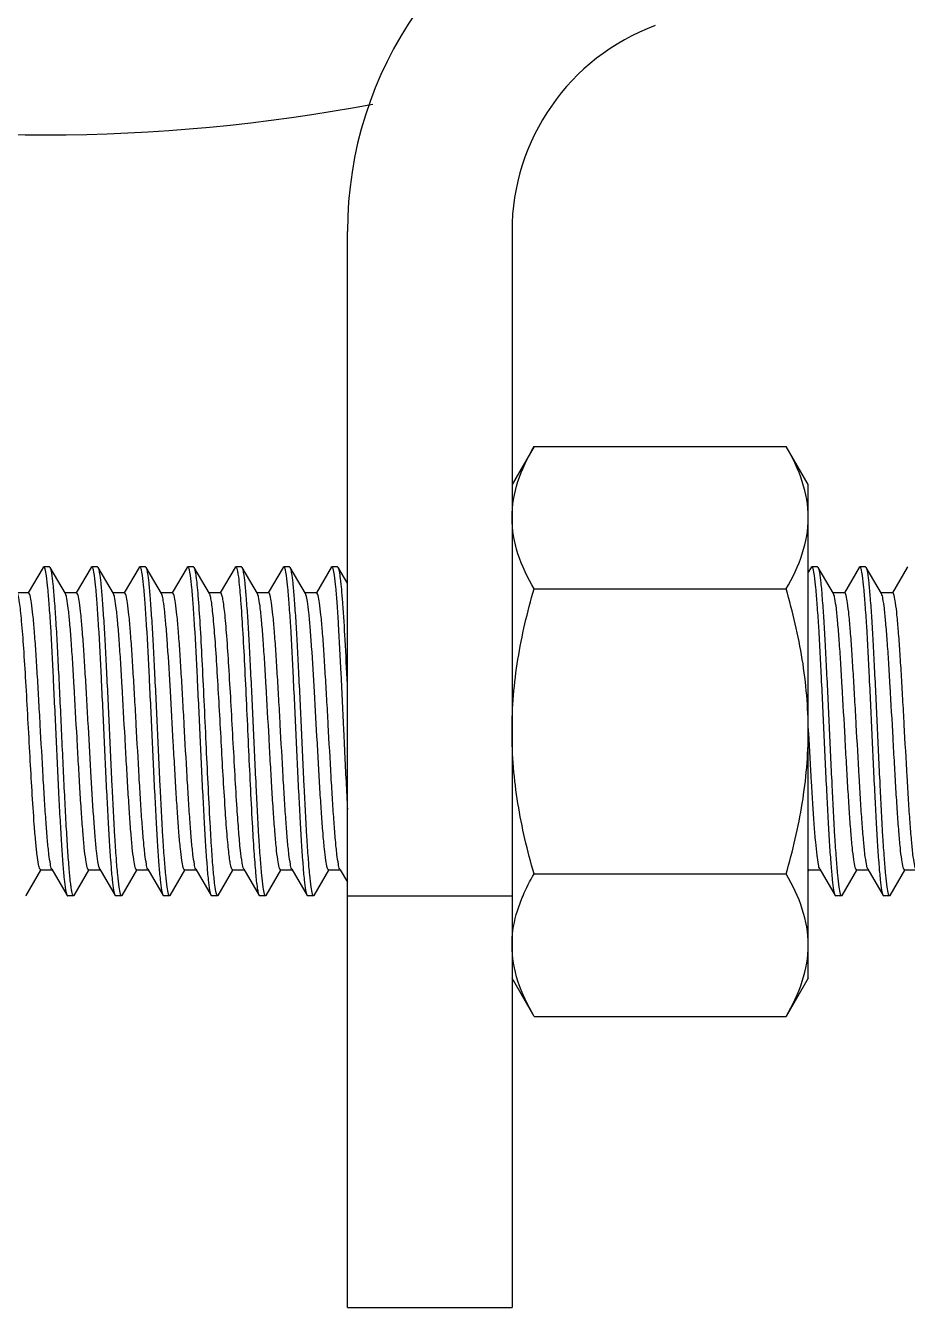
# Model space of a CAD drawing. Extents: x 27938 to 1042331, y -235042 to 1535213.
# Drawn here: x 727059 to 727432, y 726282 to 726825 of the extents above; entities that cross this region are included whole.
import ezdxf

# ---------------------------------------------------------------- set-up
doc = ezdxf.new("R2010")
doc.units = 0
doc.header["$LTSCALE"] = 1000
doc.header["$MEASUREMENT"] = 0

msp = doc.modelspace()

# ---------------------------------------------------------------- linework, layer by layer
at = {"linetype": 'Continuous'}
for p, q in [((727194.97, 726282.42), (727194.97, 726738.11)), ((727264.66, 726738.11), (727264.66, 726282.42)), ((727274, 726647.05), (727264.66, 726630.88)), ((727274, 726647.05), (727380.78, 726647.05)), ((727390.12, 726630.88), (727380.78, 726647.05)), ((727390.12, 726421.84), (727390.12, 726630.88)), ((727066.06, 726595.83), (727059.83, 726585.09)), ((727066.06, 726595.83), (727066.32, 726596.05)), ((727068.86, 726596.05), (727066.32, 726596.05)), ((727068.86, 726596.05), (727066.32, 726596.05)), ((727066.32, 726596.05), (727066.35, 726596.05)), ((727069.12, 726595.83), (727068.86, 726596.05)), ((727075.54, 726584.75), (727069.12, 726595.83)), ((727086.38, 726595.83), (727080.16, 726585.09)), ((727086.38, 726595.83), (727086.64, 726596.05)), ((727089.18, 726596.05), (727086.64, 726596.05)), ((727089.18, 726596.05), (727086.64, 726596.05)), ((727086.64, 726596.05), (727086.68, 726596.05)), ((727089.44, 726595.83), (727089.18, 726596.05)), ((727095.86, 726584.75), (727089.44, 726595.83)), ((727106.71, 726595.83), (727100.48, 726585.09)), ((727106.71, 726595.83), (727106.97, 726596.05)), ((727109.51, 726596.05), (727106.97, 726596.05)), ((727109.51, 726596.05), (727106.97, 726596.05)), ((727106.97, 726596.05), (727107.01, 726596.05)), ((727109.77, 726595.83), (727109.51, 726596.05)), ((727116.19, 726584.75), (727109.77, 726595.83)), ((727127.04, 726595.83), (727120.81, 726585.09)), ((727127.04, 726595.83), (727127.3, 726596.05)), ((727129.84, 726596.05), (727127.3, 726596.05)), ((727129.84, 726596.05), (727127.3, 726596.05)), ((727127.3, 726596.05), (727127.34, 726596.05)), ((727130.1, 726595.83), (727129.84, 726596.05)), ((727136.52, 726584.75), (727130.1, 726595.83)), ((727147.37, 726595.83), (727141.14, 726585.09)), ((727147.37, 726595.83), (727147.63, 726596.05)), ((727150.17, 726596.05), (727147.63, 726596.05)), ((727150.17, 726596.05), (727147.63, 726596.05)), ((727147.63, 726596.05), (727147.67, 726596.05)), ((727150.43, 726595.83), (727150.17, 726596.05)), ((727156.85, 726584.75), (727150.43, 726595.83)), ((727167.7, 726595.83), (727161.47, 726585.09)), ((727167.7, 726595.83), (727167.96, 726596.05)), ((727170.5, 726596.05), (727167.96, 726596.05)), ((727170.5, 726596.05), (727167.96, 726596.05)), ((727167.96, 726596.05), (727167.99, 726596.05)), ((727170.76, 726595.83), (727170.5, 726596.05)), ((727177.18, 726584.75), (727170.76, 726595.83)), ((727188.02, 726595.83), (727181.8, 726585.09)), ((727188.02, 726595.83), (727188.28, 726596.05)), ((727190.82, 726596.05), (727188.28, 726596.05)), ((727190.82, 726596.05), (727188.28, 726596.05)), ((727188.28, 726596.05), (727188.32, 726596.05)), ((727191.08, 726595.83), (727190.82, 726596.05)), ((727194.97, 726589.13), (727191.08, 726595.83)), ((727391.3, 726595.83), (727390.12, 726593.78)), ((727391.3, 726595.83), (727391.56, 726596.05)), ((727394.1, 726596.05), (727391.56, 726596.05)), ((727394.1, 726596.05), (727391.56, 726596.05)), ((727391.56, 726596.05), (727391.6, 726596.05)), ((727394.36, 726595.83), (727394.1, 726596.05)), ((727400.78, 726584.75), (727394.36, 726595.83)), ((727411.63, 726595.83), (727405.4, 726585.09)), ((727411.63, 726595.83), (727411.89, 726596.05)), ((727414.43, 726596.05), (727411.89, 726596.05)), ((727414.43, 726596.05), (727411.89, 726596.05)), ((727411.89, 726596.05), (727411.93, 726596.05)), ((727414.69, 726595.83), (727414.43, 726596.05)), ((727421.11, 726584.75), (727414.69, 726595.83)), ((727431.96, 726595.83), (727425.73, 726585.09)), ((727431.96, 726595.83), (727432.22, 726596.05)), ((727059.94, 726585.02), (727055.05, 726585.02)), ((727080.27, 726585.02), (727075.38, 726585.02)), ((727100.6, 726585.02), (727095.71, 726585.02)), ((727120.93, 726585.02), (727116.04, 726585.02)), ((727116.39, 726584.31), (727116.19, 726584.75)), ((727141.26, 726585.02), (727136.37, 726585.02)), ((727161.58, 726585.02), (727156.69, 726585.02)), ((727181.91, 726585.02), (727177.02, 726585.02)), ((727274, 726586.7), (727380.78, 726586.7)), ((727405.52, 726585.02), (727400.63, 726585.02)), ((727425.85, 726585.02), (727420.96, 726585.02)), ((727390.27, 726526.37), (727390.12, 726529.2)), ((727193.37, 726526.28), (727193.4, 726525.55)), ((727390.31, 726525.63), (727390.27, 726526.37)), ((727058.95, 726456.89), (727065.18, 726467.63)), ((727065.06, 726467.7), (727064.76, 726467.96)), ((727065.06, 726467.7), (727069.95, 726467.7)), ((727069.8, 726467.96), (727076.22, 726456.89)), ((727079.28, 726456.89), (727085.51, 726467.63)), ((727085.39, 726467.7), (727090.28, 726467.7)), ((727090.13, 726467.96), (727096.55, 726456.89)), ((727099.61, 726456.89), (727105.83, 726467.63)), ((727105.72, 726467.7), (727110.61, 726467.7)), ((727110.46, 726467.96), (727116.88, 726456.89)), ((727119.94, 726456.89), (727126.16, 726467.63)), ((727126.05, 726467.7), (727130.94, 726467.7)), ((727130.78, 726467.96), (727137.2, 726456.89)), ((727140.26, 726456.89), (727146.49, 726467.63)), ((727146.38, 726467.7), (727151.27, 726467.7)), ((727151.11, 726467.96), (727157.53, 726456.89)), ((727160.59, 726456.89), (727166.82, 726467.63)), ((727166.7, 726467.7), (727171.59, 726467.7)), ((727171.44, 726467.96), (727177.86, 726456.89)), ((727180.92, 726456.89), (727187.15, 726467.63)), ((727187.03, 726467.7), (727191.92, 726467.7)), ((727191.77, 726467.96), (727191.92, 726467.7)), ((727191.92, 726467.7), (727194.97, 726462.44)), ((727274, 726466.01), (727380.78, 726466.01)), ((727390.12, 726467.1), (727390.43, 726467.63)), ((727390.31, 726467.7), (727395.2, 726467.7)), ((727395.05, 726467.96), (727401.47, 726456.89)), ((727404.53, 726456.89), (727410.75, 726467.63)), ((727410.64, 726467.7), (727415.53, 726467.7)), ((727415.38, 726467.96), (727421.8, 726456.89)), ((727424.86, 726456.89), (727431.08, 726467.63)), ((727430.97, 726467.7), (727435.86, 726467.7)), ((727058.95, 726456.89), (727058.69, 726456.66)), ((727076.17, 726456.97), (727076.22, 726456.89)), ((727076.22, 726456.89), (727076.33, 726456.74)), ((727079.02, 726456.66), (727076.48, 726456.66)), ((727079.28, 726456.89), (727079.02, 726456.66)), ((727096.55, 726456.89), (727096.81, 726456.66)), ((727099.35, 726456.66), (727096.81, 726456.66)), ((727099.35, 726456.66), (727096.81, 726456.66)), ((727099.35, 726456.66), (727099.31, 726456.67)), ((727099.61, 726456.89), (727099.35, 726456.66)), ((727116.88, 726456.89), (727117.14, 726456.66)), ((727119.68, 726456.66), (727117.14, 726456.66)), ((727119.68, 726456.66), (727117.14, 726456.66)), ((727119.68, 726456.66), (727119.64, 726456.67)), ((727119.94, 726456.89), (727119.68, 726456.66)), ((727137.2, 726456.89), (727137.46, 726456.66)), ((727140, 726456.66), (727137.46, 726456.66)), ((727140, 726456.66), (727137.46, 726456.66)), ((727140.26, 726456.89), (727140, 726456.66)), ((727157.53, 726456.89), (727157.79, 726456.66)), ((727160.33, 726456.66), (727157.79, 726456.66)), ((727160.33, 726456.66), (727157.79, 726456.66)), ((727160.33, 726456.66), (727160.29, 726456.67)), ((727160.59, 726456.89), (727160.33, 726456.66)), ((727177.86, 726456.89), (727178.12, 726456.66)), ((727180.66, 726456.66), (727178.12, 726456.66)), ((727180.66, 726456.66), (727178.12, 726456.66)), ((727180.66, 726456.66), (727180.62, 726456.67)), ((727180.92, 726456.89), (727180.66, 726456.66)), ((727194.97, 726456.66), (727264.66, 726456.66)), ((727401.47, 726456.89), (727401.73, 726456.66)), ((727404.27, 726456.66), (727401.73, 726456.66)), ((727404.27, 726456.66), (727401.73, 726456.66)), ((727404.27, 726456.66), (727404.23, 726456.67)), ((727404.53, 726456.89), (727404.27, 726456.66)), ((727421.8, 726456.89), (727422.06, 726456.66)), ((727424.6, 726456.66), (727422.06, 726456.66)), ((727424.6, 726456.66), (727422.06, 726456.66)), ((727424.6, 726456.66), (727424.56, 726456.67)), ((727424.86, 726456.89), (727424.6, 726456.66)), ((727274, 726405.67), (727264.66, 726421.84)), ((727390.12, 726421.84), (727380.78, 726405.67)), ((727274, 726405.67), (727380.78, 726405.67)), ((727194.97, 726282.42), (727264.66, 726282.42))]:
    msp.add_line(p, q, dxfattribs=at)
for centre, radius, start, end in [((727357.59, 726738.11), 162.62, 110.3175, 180), ((727357.59, 726738.11), 92.93, 110.3175, 180), ((727067.19, 727522.43), 743.42, 259.26191, 280.73809)]:
    msp.add_arc(centre, radius, start, end, dxfattribs=at)
for points, knots in [([(727264.66, 726616.88), (727264.66, 726622.03), (727266.59, 726632.69), (727271.27, 726642.31), (727274, 726647.05)], [0, 0, 0, 0, 0.485069, 1, 1, 1, 1]), ([(727390.12, 726616.88), (727390.12, 726622.03), (727388.19, 726632.69), (727383.52, 726642.31), (727380.78, 726647.05)], [0, 0, 0, 0, 0.485069, 1, 1, 1, 1]), ([(727274, 726586.7), (727271.27, 726591.44), (727266.59, 726601.06), (727264.66, 726611.72), (727264.66, 726616.88)], [0, 0, 0, 0, 0.514931, 1, 1, 1, 1]), ([(727380.78, 726586.7), (727383.52, 726591.44), (727388.19, 726601.06), (727390.12, 726611.72), (727390.12, 726616.88)], [0, 0, 0, 0, 0.514931, 1, 1, 1, 1]), ([(727066.35, 726596.05), (727066.4, 726596.04), (727066.66, 726595.83), (727066.73, 726595.49), (727066.81, 726595.23)], [0, 0, 0, 0, 0.142412, 1, 1, 1, 1]), ([(727066.81, 726595.23), (727067.11, 726594.25), (727067.51, 726591.49), (727068.08, 726586.36), (727068.63, 726579.26), (727069.44, 726566.63), (727070.39, 726548.11), (727071.49, 726524.4), (727072.42, 726504.24), (727073.22, 726489.04), (727073.78, 726479.22), (727074.36, 726470.95), (727074.88, 726464.45), (727075.48, 726460.02), (727075.82, 726457.69), (727076.17, 726456.97)], [0, 0, 0, 0, 0.022323, 0.059966, 0.111809, 0.176196, 0.333935, 0.512859, 0.689876, 0.770433, 0.84213, 0.902644, 0.950025, 0.982776, 1, 1, 1, 1]), ([(727079.02, 726456.66), (727078.87, 726456.66), (727078.58, 726457.2), (727078.35, 726458.09), (727078.04, 726459.72), (727077.6, 726462.99), (727077.08, 726468.54), (727076.49, 726476.7), (727075.88, 726486.68), (727075.28, 726498.11), (727074.67, 726510.56), (727074.07, 726523.6), (727073.46, 726536.73), (727072.85, 726549.48), (727072.24, 726561.39), (727071.65, 726572.03), (727071.03, 726580.98), (727070.5, 726587.99), (727069.84, 726592.66), (727069.52, 726595.13), (727069.12, 726595.83)], [0, 0, 0, 0, 0.003179, 0.010349, 0.021865, 0.037693, 0.081777, 0.141086, 0.21349, 0.29637, 0.38671, 0.481216, 0.576446, 0.66894, 0.755331, 0.832471, 0.897559, 0.948248, 0.982744, 1, 1, 1, 1]), ([(727086.68, 726596.05), (727086.72, 726596.04), (727086.97, 726595.85), (727087.04, 726595.55), (727087.12, 726595.31)], [0, 0, 0, 0, 0.146004, 1, 1, 1, 1]), ([(727087.12, 726595.31), (727087.42, 726594.34), (727087.82, 726591.61), (727088.39, 726586.5), (727088.94, 726579.39), (727089.77, 726566.68), (727090.72, 726548.04), (727091.83, 726524.16), (727092.77, 726503.87), (727093.57, 726488.61), (727094.14, 726478.78), (727094.72, 726470.54), (727095.24, 726464.1), (727095.85, 726459.8), (727096.17, 726457.53), (727096.55, 726456.89)], [0, 0, 0, 0, 0.021904, 0.059356, 0.111234, 0.175859, 0.334521, 0.514585, 0.692487, 0.773246, 0.844913, 0.905138, 0.951952, 0.983857, 1, 1, 1, 1]), ([(727098.88, 726457.41), (727098.57, 726458.37), (727098.17, 726461.11), (727097.6, 726466.21), (727097.05, 726473.32), (727096.22, 726486.02), (727095.27, 726504.67), (727094.16, 726528.55), (727093.22, 726548.84), (727092.42, 726564.11), (727091.86, 726573.94), (727091.27, 726582.18), (727090.76, 726588.61), (727090.14, 726592.91), (727089.82, 726595.18), (727089.44, 726595.83)], [0, 0, 0, 0, 0.021888, 0.059328, 0.111196, 0.175814, 0.334474, 0.514547, 0.692462, 0.773228, 0.844902, 0.905131, 0.951948, 0.983856, 1, 1, 1, 1]), ([(727107.01, 726596.05), (727107.05, 726596.04), (727107.29, 726595.86), (727107.37, 726595.56), (727107.44, 726595.32)], [0, 0, 0, 0, 0.146788, 1, 1, 1, 1]), ([(727107.44, 726595.32), (727107.75, 726594.36), (727108.15, 726591.64), (727108.72, 726586.54), (727109.27, 726579.44), (727110.09, 726566.74), (727111.05, 726548.09), (727112.15, 726524.2), (727113.1, 726503.91), (727113.89, 726488.63), (727114.46, 726478.79), (727115.05, 726470.55), (727115.56, 726464.11), (727116.18, 726459.81), (727116.5, 726457.53), (727116.88, 726456.89)], [0, 0, 0, 0, 0.021788, 0.059148, 0.110955, 0.175533, 0.334174, 0.514296, 0.692285, 0.773094, 0.844811, 0.905077, 0.951921, 0.983848, 1, 1, 1, 1]), ([(727119.2, 726457.4), (727118.9, 726458.37), (727118.5, 726461.1), (727117.93, 726466.21), (727117.38, 726473.31), (727116.55, 726486.02), (727115.6, 726504.66), (727114.49, 726528.55), (727113.55, 726548.84), (727112.75, 726564.1), (727112.18, 726573.93), (727111.6, 726582.17), (727111.08, 726588.61), (727110.47, 726592.91), (727110.15, 726595.18), (727109.77, 726595.83)], [0, 0, 0, 0, 0.021877, 0.059311, 0.111175, 0.175792, 0.334445, 0.514524, 0.692444, 0.773209, 0.844887, 0.905122, 0.951945, 0.983855, 1, 1, 1, 1]), ([(727127.34, 726596.05), (727127.38, 726596.04), (727127.62, 726595.86), (727127.69, 726595.55), (727127.77, 726595.32)], [0, 0, 0, 0, 0.146706, 1, 1, 1, 1]), ([(727127.77, 726595.32), (727128.08, 726594.36), (727128.48, 726591.63), (727129.05, 726586.54), (727129.6, 726579.44), (727130.42, 726566.73), (727131.37, 726548.09), (727132.48, 726524.2), (727133.42, 726503.9), (727134.22, 726488.63), (727134.79, 726478.79), (727135.38, 726470.55), (727135.89, 726464.11), (727136.51, 726459.81), (727136.83, 726457.53), (727137.2, 726456.89)], [0, 0, 0, 0, 0.0218, 0.059172, 0.110989, 0.175574, 0.334211, 0.514328, 0.692305, 0.773106, 0.844818, 0.905082, 0.951925, 0.983849, 1, 1, 1, 1]), ([(727136.84, 726487.46), (727136.21, 726498.76), (727135.4, 726516.09), (727134.33, 726539.15), (727133.52, 726555.95), (727132.71, 726570.75), (727132.02, 726581.37), (727131.41, 726588.12), (727131.02, 726591.7), (727130.61, 726594.14), (727130.33, 726595.43), (727130.1, 726595.83)], [0, 0, 0, 0, 0.31261, 0.479025, 0.637331, 0.776893, 0.888349, 0.931124, 0.964281, 0.987309, 1, 1, 1, 1]), ([(727147.67, 726596.05), (727147.71, 726596.04), (727147.95, 726595.86), (727148.02, 726595.55), (727148.1, 726595.32)], [0, 0, 0, 0, 0.14666, 1, 1, 1, 1]), ([(727148.1, 726595.32), (727148.58, 726593.81), (727149.06, 726589.27), (727149.88, 726580.71), (727150.61, 726568.67), (727151.41, 726553.98), (727152.19, 726537.53), (727153.23, 726515.16), (727154.01, 726498.39), (727154.62, 726487.46)], [0, 0, 0, 0, 0.04411, 0.125541, 0.239358, 0.37843, 0.533993, 0.696234, 1, 1, 1, 1]), ([(727159.86, 726457.39), (727159.56, 726458.35), (727159.16, 726461.07), (727158.59, 726466.17), (727158.04, 726473.27), (727157.21, 726485.97), (727156.26, 726504.61), (727155.15, 726528.51), (727154.21, 726548.8), (727153.41, 726564.08), (727152.84, 726573.92), (727152.26, 726582.16), (727151.74, 726588.61), (727151.12, 726592.91), (727150.8, 726595.18), (727150.43, 726595.83)], [0, 0, 0, 0, 0.02177, 0.059115, 0.110912, 0.175482, 0.334119, 0.514249, 0.692251, 0.773068, 0.844793, 0.905066, 0.951916, 0.983846, 1, 1, 1, 1]), ([(727167.99, 726596.05), (727168.04, 726596.04), (727168.28, 726595.85), (727168.35, 726595.55), (727168.43, 726595.31)], [0, 0, 0, 0, 0.146034, 1, 1, 1, 1]), ([(727168.43, 726595.31), (727168.74, 726594.34), (727169.14, 726591.61), (727169.71, 726586.5), (727170.26, 726579.39), (727171.08, 726566.69), (727172.03, 726548.04), (727173.14, 726524.16), (727174.08, 726503.87), (727174.88, 726488.61), (727175.45, 726478.78), (727176.03, 726470.54), (727176.55, 726464.1), (727177.16, 726459.8), (727177.49, 726457.53), (727177.86, 726456.89)], [0, 0, 0, 0, 0.021899, 0.059349, 0.111223, 0.175847, 0.334508, 0.514576, 0.692482, 0.773242, 0.844912, 0.905137, 0.951951, 0.983857, 1, 1, 1, 1]), ([(727180.19, 726457.41), (727179.88, 726458.37), (727179.48, 726461.11), (727178.91, 726466.22), (727178.36, 726473.33), (727177.54, 726486.03), (727176.58, 726504.68), (727175.48, 726528.56), (727174.53, 726548.85), (727173.74, 726564.11), (727173.17, 726573.94), (727172.58, 726582.18), (727172.07, 726588.61), (727171.45, 726592.91), (727171.13, 726595.18), (727170.76, 726595.83)], [0, 0, 0, 0, 0.02191, 0.059368, 0.111249, 0.175876, 0.33454, 0.514602, 0.692499, 0.773255, 0.84492, 0.905142, 0.951954, 0.983858, 1, 1, 1, 1]), ([(727188.32, 726596.05), (727188.36, 726596.04), (727188.6, 726595.86), (727188.68, 726595.56), (727188.75, 726595.33)], [0, 0, 0, 0, 0.147008, 1, 1, 1, 1]), ([(727188.75, 726595.33), (727189.05, 726594.4), (727189.44, 726591.76), (727190, 726586.84), (727190.54, 726579.99), (727191.35, 726567.71), (727192.28, 726549.62), (727192.99, 726534.4), (727193.37, 726526.28)], [0, 0, 0, 0, 0.042374, 0.114709, 0.214932, 0.339935, 0.647912, 1, 1, 1, 1]), ([(727194.97, 726546.28), (727194.66, 726552.57), (727194.09, 726563.99), (727193.29, 726577.39), (727192.59, 726586.02), (727192.15, 726590.61), (727191.67, 726593.71), (727191.37, 726595.34), (727191.08, 726595.83)], [0, 0, 0, 0, 0.379459, 0.689334, 0.809279, 0.902185, 0.96608, 1, 1, 1, 1]), ([(727391.6, 726596.05), (727391.64, 726596.04), (727391.89, 726595.85), (727391.96, 726595.55), (727392.04, 726595.31)], [0, 0, 0, 0, 0.14607, 1, 1, 1, 1]), ([(727392.04, 726595.31), (727392.34, 726594.34), (727392.74, 726591.61), (727393.31, 726586.5), (727393.86, 726579.39), (727394.69, 726566.69), (727395.64, 726548.04), (727396.75, 726524.16), (727397.69, 726503.88), (727398.49, 726488.61), (727399.06, 726478.78), (727399.64, 726470.54), (727400.16, 726464.1), (727400.77, 726459.81), (727401.09, 726457.53), (727401.47, 726456.89)], [0, 0, 0, 0, 0.021893, 0.059338, 0.11121, 0.175832, 0.33449, 0.514559, 0.692469, 0.77323, 0.844901, 0.90513, 0.951948, 0.983856, 1, 1, 1, 1]), ([(727403.8, 726457.4), (727403.49, 726458.37), (727403.09, 726461.1), (727402.52, 726466.2), (727401.97, 726473.31), (727401.14, 726486.01), (727400.19, 726504.66), (727399.09, 726528.55), (727398.14, 726548.83), (727397.34, 726564.1), (727396.78, 726573.93), (727396.19, 726582.17), (727395.68, 726588.61), (727395.06, 726592.91), (727394.74, 726595.18), (727394.36, 726595.83)], [0, 0, 0, 0, 0.02187, 0.059297, 0.111154, 0.175764, 0.334422, 0.514507, 0.692435, 0.773208, 0.844889, 0.905123, 0.951944, 0.983855, 1, 1, 1, 1]), ([(727411.93, 726596.05), (727411.97, 726596.04), (727412.21, 726595.85), (727412.29, 726595.55), (727412.36, 726595.32)], [0, 0, 0, 0, 0.146483, 1, 1, 1, 1]), ([(727412.36, 726595.32), (727412.67, 726594.35), (727413.07, 726591.62), (727413.64, 726586.53), (727414.19, 726579.42), (727415.01, 726566.72), (727415.97, 726548.07), (727417.07, 726524.18), (727418.02, 726503.89), (727418.81, 726488.62), (727419.38, 726478.79), (727419.97, 726470.54), (727420.48, 726464.1), (727421.1, 726459.81), (727421.42, 726457.53), (727421.8, 726456.89)], [0, 0, 0, 0, 0.021833, 0.05923, 0.111064, 0.175659, 0.33431, 0.514413, 0.692368, 0.773157, 0.844855, 0.905103, 0.951934, 0.983852, 1, 1, 1, 1]), ([(727424.12, 726457.41), (727423.82, 726458.37), (727423.42, 726461.11), (727422.85, 726466.21), (727422.3, 726473.32), (727421.47, 726486.02), (727420.52, 726504.67), (727419.41, 726528.55), (727418.47, 726548.84), (727417.67, 726564.11), (727417.1, 726573.94), (727416.52, 726582.18), (727416, 726588.61), (727415.39, 726592.91), (727415.07, 726595.18), (727414.69, 726595.83)], [0, 0, 0, 0, 0.02189, 0.059333, 0.111204, 0.175825, 0.334482, 0.514553, 0.692464, 0.773225, 0.844897, 0.905128, 0.951947, 0.983856, 1, 1, 1, 1]), ([(727064.76, 726467.96), (727064.41, 726468.56), (727064.04, 726470.61), (727063.44, 726474.45), (727062.9, 726480.12), (727061.78, 726494), (727060.81, 726511.4), (727059.69, 726531.61), (727058.84, 726546.96), (727057.98, 726560.75), (727057.24, 726570.77), (727056.6, 726577.22), (727056.18, 726580.68), (727055.75, 726583.07), (727055.44, 726584.35), (727055.21, 726584.75)], [0, 0, 0, 0, 0.017852, 0.051664, 0.100534, 0.162875, 0.407985, 0.545976, 0.68048, 0.801297, 0.899285, 0.937334, 0.967097, 0.988058, 1, 1, 1, 1]), ([(727069.8, 726467.96), (727069.43, 726468.59), (727069.06, 726470.75), (727068.44, 726474.8), (727067.89, 726480.79), (727067.29, 726488.38), (727066.69, 726497.36), (727065.86, 726511.09), (727065.08, 726525.48), (727064.27, 726540.01), (727063.67, 726550.42), (727063.06, 726559.97), (727062.47, 726568.29), (727061.87, 726575.13), (727061.32, 726580.15), (727060.78, 726583.26), (727060.38, 726584.6), (727060.08, 726585.02), (727059.94, 726585.02)], [0, 0, 0, 0, 0.018628, 0.054185, 0.105638, 0.171201, 0.248536, 0.334866, 0.521871, 0.615806, 0.705504, 0.787737, 0.859546, 0.918359, 0.962097, 0.989304, 0.996544, 1, 1, 1, 1]), ([(727085.39, 726467.7), (727085.26, 726467.7), (727084.96, 726468.11), (727084.56, 726469.46), (727084.02, 726472.57), (727083.46, 726477.58), (727082.87, 726484.41), (727082.27, 726492.74), (727081.67, 726502.28), (727081.07, 726512.69), (727080.26, 726527.21), (727079.47, 726541.6), (727078.65, 726555.33), (727078.05, 726564.31), (727077.45, 726571.91), (727076.89, 726577.9), (727076.27, 726581.96), (727075.9, 726584.12), (727075.54, 726584.75)], [0, 0, 0, 0, 0.003455, 0.010692, 0.037889, 0.081612, 0.140406, 0.212191, 0.294399, 0.384075, 0.477989, 0.664972, 0.751304, 0.82865, 0.894235, 0.945722, 0.98132, 1, 1, 1, 1]), ([(727089.92, 726468.45), (727089.61, 726469.33), (727089.19, 726471.81), (727088.62, 726476.4), (727088.05, 726482.73), (727087.21, 726493.93), (727086.24, 726510.21), (727085.3, 726527.43), (727084.51, 726541.63), (727083.92, 726551.72), (727083.33, 726560.95), (727082.74, 726568.97), (727082.16, 726575.54), (727081.62, 726580.35), (727081.09, 726583.33), (727080.69, 726584.62), (727080.4, 726585.02), (727080.27, 726585.02)], [0, 0, 0, 0, 0.023905, 0.063882, 0.118695, 0.186499, 0.351414, 0.536115, 0.627999, 0.715327, 0.79509, 0.864539, 0.921297, 0.963445, 0.989649, 0.996636, 1, 1, 1, 1]), ([(727105.72, 726467.7), (727105.58, 726467.7), (727105.29, 726468.11), (727104.89, 726469.46), (727104.35, 726472.57), (727103.79, 726477.58), (727103.19, 726484.41), (727102.6, 726492.74), (727102, 726502.28), (727101.39, 726512.69), (727100.59, 726527.21), (727099.8, 726541.6), (727098.98, 726555.33), (727098.38, 726564.31), (727097.77, 726571.91), (727097.22, 726577.9), (727096.6, 726581.96), (727096.23, 726584.12), (727095.86, 726584.75)], [0, 0, 0, 0, 0.003456, 0.010693, 0.037891, 0.081614, 0.140408, 0.212193, 0.2944, 0.384075, 0.47799, 0.664974, 0.751306, 0.828653, 0.894237, 0.945723, 0.981321, 1, 1, 1, 1]), ([(727110.46, 726467.96), (727110.09, 726468.6), (727109.72, 726470.76), (727109.1, 726474.82), (727108.55, 726480.8), (727107.94, 726488.4), (727107.34, 726497.38), (727106.52, 726511.11), (727105.73, 726525.5), (727104.93, 726540.02), (727104.32, 726550.43), (727103.72, 726559.98), (727103.13, 726568.3), (727102.53, 726575.13), (727101.97, 726580.15), (727101.43, 726583.26), (727101.03, 726584.6), (727100.74, 726585.02), (727100.6, 726585.02)], [0, 0, 0, 0, 0.018679, 0.054277, 0.105763, 0.171347, 0.248694, 0.335027, 0.52201, 0.615925, 0.7056, 0.787807, 0.859592, 0.918386, 0.962109, 0.989307, 0.996544, 1, 1, 1, 1]), ([(727126.05, 726467.7), (727125.92, 726467.7), (727125.62, 726468.09), (727125.23, 726469.39), (727124.7, 726472.38), (727124.16, 726477.2), (727123.57, 726483.79), (727122.99, 726491.83), (727122.4, 726501.07), (727121.81, 726511.19), (727121.01, 726525.41), (727120.07, 726542.65), (727119.1, 726558.93), (727118.26, 726570.11), (727117.69, 726576.42), (727117.11, 726580.98), (727116.7, 726583.44), (727116.39, 726584.31)], [0, 0, 0, 0, 0.00337, 0.010373, 0.036639, 0.078887, 0.135774, 0.205372, 0.28529, 0.372768, 0.464782, 0.64963, 0.814469, 0.882133, 0.936734, 0.976432, 1, 1, 1, 1]), ([(727130.78, 726467.96), (727130.42, 726468.6), (727130.05, 726470.76), (727129.43, 726474.82), (727128.87, 726480.8), (727128.27, 726488.4), (727127.67, 726497.38), (727126.84, 726511.11), (727126.06, 726525.5), (727125.25, 726540.02), (727124.65, 726550.43), (727124.05, 726559.98), (727123.45, 726568.3), (727122.86, 726575.13), (727122.3, 726580.15), (727121.76, 726583.26), (727121.36, 726584.6), (727121.06, 726585.02), (727120.93, 726585.02)], [0, 0, 0, 0, 0.01868, 0.054279, 0.105765, 0.17135, 0.248696, 0.335029, 0.522011, 0.615925, 0.705601, 0.787809, 0.859595, 0.918388, 0.962111, 0.989308, 0.996545, 1, 1, 1, 1]), ([(727143.21, 726493.62), (727142.58, 726503.06), (727141.78, 726517.54), (727140.72, 726536.81), (727139.91, 726550.88), (727139.11, 726563.32), (727138.42, 726572.29), (727137.82, 726578.02), (727137.43, 726581.1), (727137.03, 726583.24), (727136.73, 726584.38), (727136.52, 726584.75)], [0, 0, 0, 0, 0.310342, 0.475677, 0.633257, 0.772654, 0.88467, 0.928035, 0.961992, 0.986043, 1, 1, 1, 1]), ([(727148.25, 726493.62), (727147.94, 726498.35), (727147.34, 726508.26), (727146.5, 726523.42), (727145.66, 726538.79), (727144.81, 726553.27), (727144.09, 726564.28), (727143.48, 726571.84), (727143.05, 726576.36), (727142.64, 726579.91), (727142.21, 726582.63), (727141.87, 726584.07), (727141.49, 726585.02), (727141.26, 726585.02)], [0, 0, 0, 0, 0.154792, 0.324211, 0.496022, 0.657766, 0.797744, 0.856333, 0.905865, 0.945463, 0.974462, 0.992476, 1, 1, 1, 1]), ([(727166.7, 726467.7), (727166.57, 726467.7), (727166.27, 726468.11), (727165.87, 726469.46), (727165.33, 726472.57), (727164.78, 726477.58), (727164.18, 726484.41), (727163.58, 726492.74), (727162.98, 726502.28), (727162.38, 726512.69), (727161.57, 726527.21), (727160.79, 726541.6), (727159.96, 726555.33), (727159.36, 726564.31), (727158.76, 726571.91), (727158.21, 726577.9), (727157.58, 726581.96), (727157.22, 726584.12), (727156.85, 726584.75)], [0, 0, 0, 0, 0.003456, 0.010693, 0.037891, 0.081614, 0.140408, 0.212193, 0.2944, 0.384075, 0.47799, 0.664973, 0.751306, 0.828653, 0.894237, 0.945723, 0.981321, 1, 1, 1, 1]), ([(727171.44, 726467.96), (727171.07, 726468.6), (727170.7, 726470.76), (727170.08, 726474.82), (727169.53, 726480.8), (727168.92, 726488.4), (727168.33, 726497.38), (727167.5, 726511.11), (727166.72, 726525.5), (727165.91, 726540.02), (727165.31, 726550.43), (727164.7, 726559.98), (727164.11, 726568.3), (727163.51, 726575.13), (727162.96, 726580.15), (727162.42, 726583.26), (727162.02, 726584.6), (727161.72, 726585.02), (727161.58, 726585.02)], [0, 0, 0, 0, 0.018679, 0.054277, 0.105763, 0.171347, 0.248694, 0.335026, 0.52201, 0.615925, 0.7056, 0.787807, 0.859592, 0.918386, 0.962109, 0.989307, 0.996544, 1, 1, 1, 1]), ([(727187.03, 726467.7), (727186.9, 726467.7), (727186.61, 726468.09), (727186.22, 726469.38), (727185.69, 726472.35), (727185.15, 726477.14), (727184.56, 726483.68), (727183.98, 726491.67), (727183.39, 726500.87), (727182.81, 726510.94), (727182.02, 726525.1), (727181.08, 726542.3), (727180.11, 726558.57), (727179.27, 726569.79), (727178.7, 726576.16), (727178.13, 726580.79), (727177.71, 726583.3), (727177.41, 726584.21)], [0, 0, 0, 0, 0.003356, 0.010319, 0.036431, 0.078432, 0.135001, 0.204233, 0.283766, 0.370875, 0.462568, 0.647052, 0.812078, 0.880087, 0.935211, 0.975599, 1, 1, 1, 1]), ([(727191.77, 726467.96), (727191.4, 726468.6), (727191.03, 726470.76), (727190.41, 726474.82), (727189.86, 726480.8), (727189.25, 726488.4), (727188.66, 726497.38), (727187.83, 726511.11), (727187.04, 726525.5), (727186.24, 726540.02), (727185.63, 726550.43), (727185.03, 726559.98), (727184.44, 726568.3), (727183.84, 726575.13), (727183.29, 726580.15), (727182.74, 726583.26), (727182.34, 726584.6), (727182.05, 726585.02), (727181.91, 726585.02)], [0, 0, 0, 0, 0.018679, 0.054278, 0.105765, 0.17135, 0.248696, 0.335028, 0.522011, 0.615925, 0.705601, 0.787809, 0.859594, 0.918388, 0.962111, 0.989308, 0.996544, 1, 1, 1, 1]), ([(727264.66, 726526.36), (727264.66, 726536.56), (727266.45, 726556.99), (727271.17, 726576.9), (727274, 726586.7)], [0, 0, 0, 0, 0.499896, 1, 1, 1, 1]), ([(727390.12, 726526.36), (727390.12, 726536.56), (727388.33, 726556.99), (727383.61, 726576.9), (727380.78, 726586.7)], [0, 0, 0, 0, 0.499896, 1, 1, 1, 1]), ([(727410.64, 726467.7), (727410.5, 726467.7), (727410.21, 726468.11), (727409.81, 726469.46), (727409.27, 726472.57), (727408.71, 726477.58), (727408.11, 726484.41), (727407.52, 726492.74), (727406.92, 726502.28), (727406.31, 726512.69), (727405.51, 726527.21), (727404.72, 726541.6), (727403.9, 726555.33), (727403.3, 726564.31), (727402.69, 726571.91), (727402.14, 726577.9), (727401.52, 726581.96), (727401.15, 726584.12), (727400.78, 726584.75)], [0, 0, 0, 0, 0.003456, 0.010692, 0.037889, 0.081613, 0.140406, 0.212192, 0.2944, 0.384075, 0.477989, 0.664972, 0.751304, 0.828651, 0.894236, 0.945722, 0.981321, 1, 1, 1, 1]), ([(727415.38, 726467.96), (727415.01, 726468.6), (727414.64, 726470.76), (727414.02, 726474.82), (727413.47, 726480.8), (727412.86, 726488.4), (727412.26, 726497.38), (727411.44, 726511.11), (727410.65, 726525.5), (727409.85, 726540.02), (727409.24, 726550.43), (727408.64, 726559.98), (727408.05, 726568.3), (727407.45, 726575.13), (727406.89, 726580.15), (727406.35, 726583.26), (727405.95, 726584.6), (727405.66, 726585.02), (727405.52, 726585.02)], [0, 0, 0, 0, 0.01868, 0.054278, 0.105764, 0.171348, 0.248694, 0.335027, 0.52201, 0.615925, 0.705601, 0.787809, 0.859593, 0.918386, 0.962109, 0.989306, 0.996546, 1, 1, 1, 1]), ([(727430.97, 726467.7), (727430.83, 726467.7), (727430.54, 726468.11), (727430.13, 726469.46), (727429.59, 726472.57), (727429.04, 726477.58), (727428.44, 726484.41), (727427.85, 726492.74), (727427.24, 726502.28), (727426.64, 726512.69), (727425.84, 726527.21), (727425.05, 726541.6), (727424.22, 726555.33), (727423.63, 726564.31), (727423.02, 726571.91), (727422.47, 726577.9), (727421.85, 726581.96), (727421.48, 726584.12), (727421.11, 726584.75)], [0, 0, 0, 0, 0.003456, 0.010693, 0.037891, 0.081614, 0.140408, 0.212192, 0.2944, 0.384075, 0.47799, 0.664974, 0.751306, 0.828653, 0.894237, 0.945723, 0.981321, 1, 1, 1, 1]), ([(727435.7, 726467.96), (727435.34, 726468.6), (727434.97, 726470.76), (727434.35, 726474.82), (727433.79, 726480.8), (727433.19, 726488.4), (727432.59, 726497.38), (727431.76, 726511.11), (727430.98, 726525.5), (727430.17, 726540.02), (727429.57, 726550.43), (727428.97, 726559.98), (727428.37, 726568.3), (727427.78, 726575.13), (727427.22, 726580.15), (727426.68, 726583.26), (727426.28, 726584.6), (727425.98, 726585.02), (727425.85, 726585.02)], [0, 0, 0, 0, 0.018679, 0.054277, 0.105763, 0.171348, 0.248694, 0.335027, 0.52201, 0.615925, 0.7056, 0.787807, 0.859593, 0.918386, 0.96211, 0.989308, 0.996544, 1, 1, 1, 1]), ([(727193.4, 726525.55), (727193.53, 726522.75), (727194.03, 726511.97), (727194.55, 726501.2), (727194.97, 726493.22)], [0, 0, 0, 0, 0.259922, 1, 1, 1, 1]), ([(727274, 726466.01), (727271.17, 726475.82), (727266.45, 726495.72), (727264.66, 726516.16), (727264.66, 726526.36)], [0, 0, 0, 0, 0.500104, 1, 1, 1, 1]), ([(727380.78, 726466.01), (727383.61, 726475.82), (727388.33, 726495.72), (727390.12, 726516.16), (727390.12, 726526.36)], [0, 0, 0, 0, 0.500104, 1, 1, 1, 1]), ([(727395.05, 726467.96), (727394.7, 726468.56), (727394.34, 726470.58), (727393.75, 726474.38), (727393.21, 726479.97), (727392.63, 726487.07), (727392.06, 726495.49), (727391.26, 726508.49), (727390.7, 726518.65), (727390.31, 726525.63)], [0, 0, 0, 0, 0.035817, 0.103405, 0.201006, 0.325505, 0.472815, 0.638061, 1, 1, 1, 1]), ([(727146.38, 726467.7), (727146.18, 726467.7), (727145.81, 726468.45), (727145.52, 726469.66), (727145.12, 726471.89), (727144.75, 726474.83), (727144.36, 726478.57), (727143.81, 726484.91), (727143.45, 726490.01), (727143.21, 726493.62)], [0, 0, 0, 0, 0.022487, 0.074555, 0.158145, 0.272549, 0.416177, 0.587029, 1, 1, 1, 1]), ([(727151.11, 726467.96), (727150.65, 726468.75), (727150.27, 726471.52), (727149.52, 726476.73), (727148.9, 726484.45), (727148.47, 726490.33), (727148.25, 726493.62)], [0, 0, 0, 0, 0.10579, 0.314513, 0.617347, 1, 1, 1, 1]), ([(727139.48, 726457.57), (727139.13, 726458.77), (727138.69, 726462.16), (727138.05, 726468.48), (727137.44, 726477.22), (727137.04, 726483.82), (727136.84, 726487.46)], [0, 0, 0, 0, 0.125282, 0.339928, 0.635519, 1, 1, 1, 1]), ([(727154.62, 726487.46), (727154.85, 726483.49), (727155.26, 726476.4), (727155.96, 726467.21), (727156.53, 726461.31), (727157.09, 726458.23), (727157.34, 726457.21), (727157.53, 726456.89)], [0, 0, 0, 0, 0.387702, 0.692616, 0.899746, 0.963455, 1, 1, 1, 1]), ([(727268.07, 726453.64), (727268.46, 726454.69), (727270.17, 726458.94), (727272.27, 726463.02), (727274, 726466.01)], [0, 0, 0, 0, 0.244807, 1, 1, 1, 1]), ([(727390.12, 726435.84), (727390.12, 726440.99), (727388.19, 726451.65), (727383.52, 726461.28), (727380.78, 726466.01)], [0, 0, 0, 0, 0.485069, 1, 1, 1, 1]), ([(727390.31, 726467.7), (727390.28, 726467.7), (727390.2, 726467.72), (727390.15, 726467.77), (727390.12, 726467.8)], [0, 0, 0, 0, 0.445368, 1, 1, 1, 1]), ([(727076.33, 726456.74), (727076.35, 726456.72), (727076.39, 726456.68), (727076.45, 726456.66), (727076.48, 726456.66)], [0, 0, 0, 0, 0.549477, 1, 1, 1, 1]), ([(727099.31, 726456.67), (727099.27, 726456.68), (727099.03, 726456.86), (727098.95, 726457.17), (727098.88, 726457.41)], [0, 0, 0, 0, 0.146111, 1, 1, 1, 1]), ([(727119.64, 726456.67), (727119.6, 726456.68), (727119.35, 726456.86), (727119.28, 726457.17), (727119.2, 726457.4)], [0, 0, 0, 0, 0.146175, 1, 1, 1, 1]), ([(727140, 726456.66), (727139.96, 726456.66), (727139.62, 726456.86), (727139.57, 726457.27), (727139.48, 726457.57)], [0, 0, 0, 0, 0.132072, 1, 1, 1, 1]), ([(727160.29, 726456.67), (727160.25, 726456.68), (727160.01, 726456.86), (727159.94, 726457.16), (727159.86, 726457.39)], [0, 0, 0, 0, 0.146912, 1, 1, 1, 1]), ([(727180.62, 726456.67), (727180.58, 726456.68), (727180.34, 726456.86), (727180.26, 726457.17), (727180.19, 726457.41)], [0, 0, 0, 0, 0.145963, 1, 1, 1, 1]), ([(727264.66, 726435.84), (727264.66, 726437.33), (727264.96, 726443.39), (727266.47, 726449.36), (727268.07, 726453.64)], [0, 0, 0, 0, 0.246438, 1, 1, 1, 1]), ([(727404.23, 726456.67), (727404.19, 726456.68), (727403.95, 726456.86), (727403.87, 726457.17), (727403.8, 726457.4)], [0, 0, 0, 0, 0.146229, 1, 1, 1, 1]), ([(727424.56, 726456.67), (727424.52, 726456.68), (727424.27, 726456.86), (727424.2, 726457.17), (727424.12, 726457.41)], [0, 0, 0, 0, 0.146092, 1, 1, 1, 1]), ([(727274, 726405.67), (727271.27, 726410.4), (727266.59, 726420.03), (727264.66, 726430.69), (727264.66, 726435.84)], [0, 0, 0, 0, 0.514931, 1, 1, 1, 1]), ([(727380.78, 726405.67), (727383.52, 726410.4), (727388.19, 726420.03), (727390.12, 726430.69), (727390.12, 726435.84)], [0, 0, 0, 0, 0.514931, 1, 1, 1, 1])]:
    msp.add_open_spline(points, degree=3, knots=knots, dxfattribs=at)
for points in [[(727177.41, 726584.21), (727177.34, 726584.39), (727177.27, 726584.58), (727177.18, 726584.75)], [(727090.13, 726467.96), (727090.04, 726468.12), (727089.98, 726468.28), (727089.92, 726468.45)]]:
    msp.add_open_spline(points, degree=3, dxfattribs=at)

doc.saveas('drawing.dxf')
